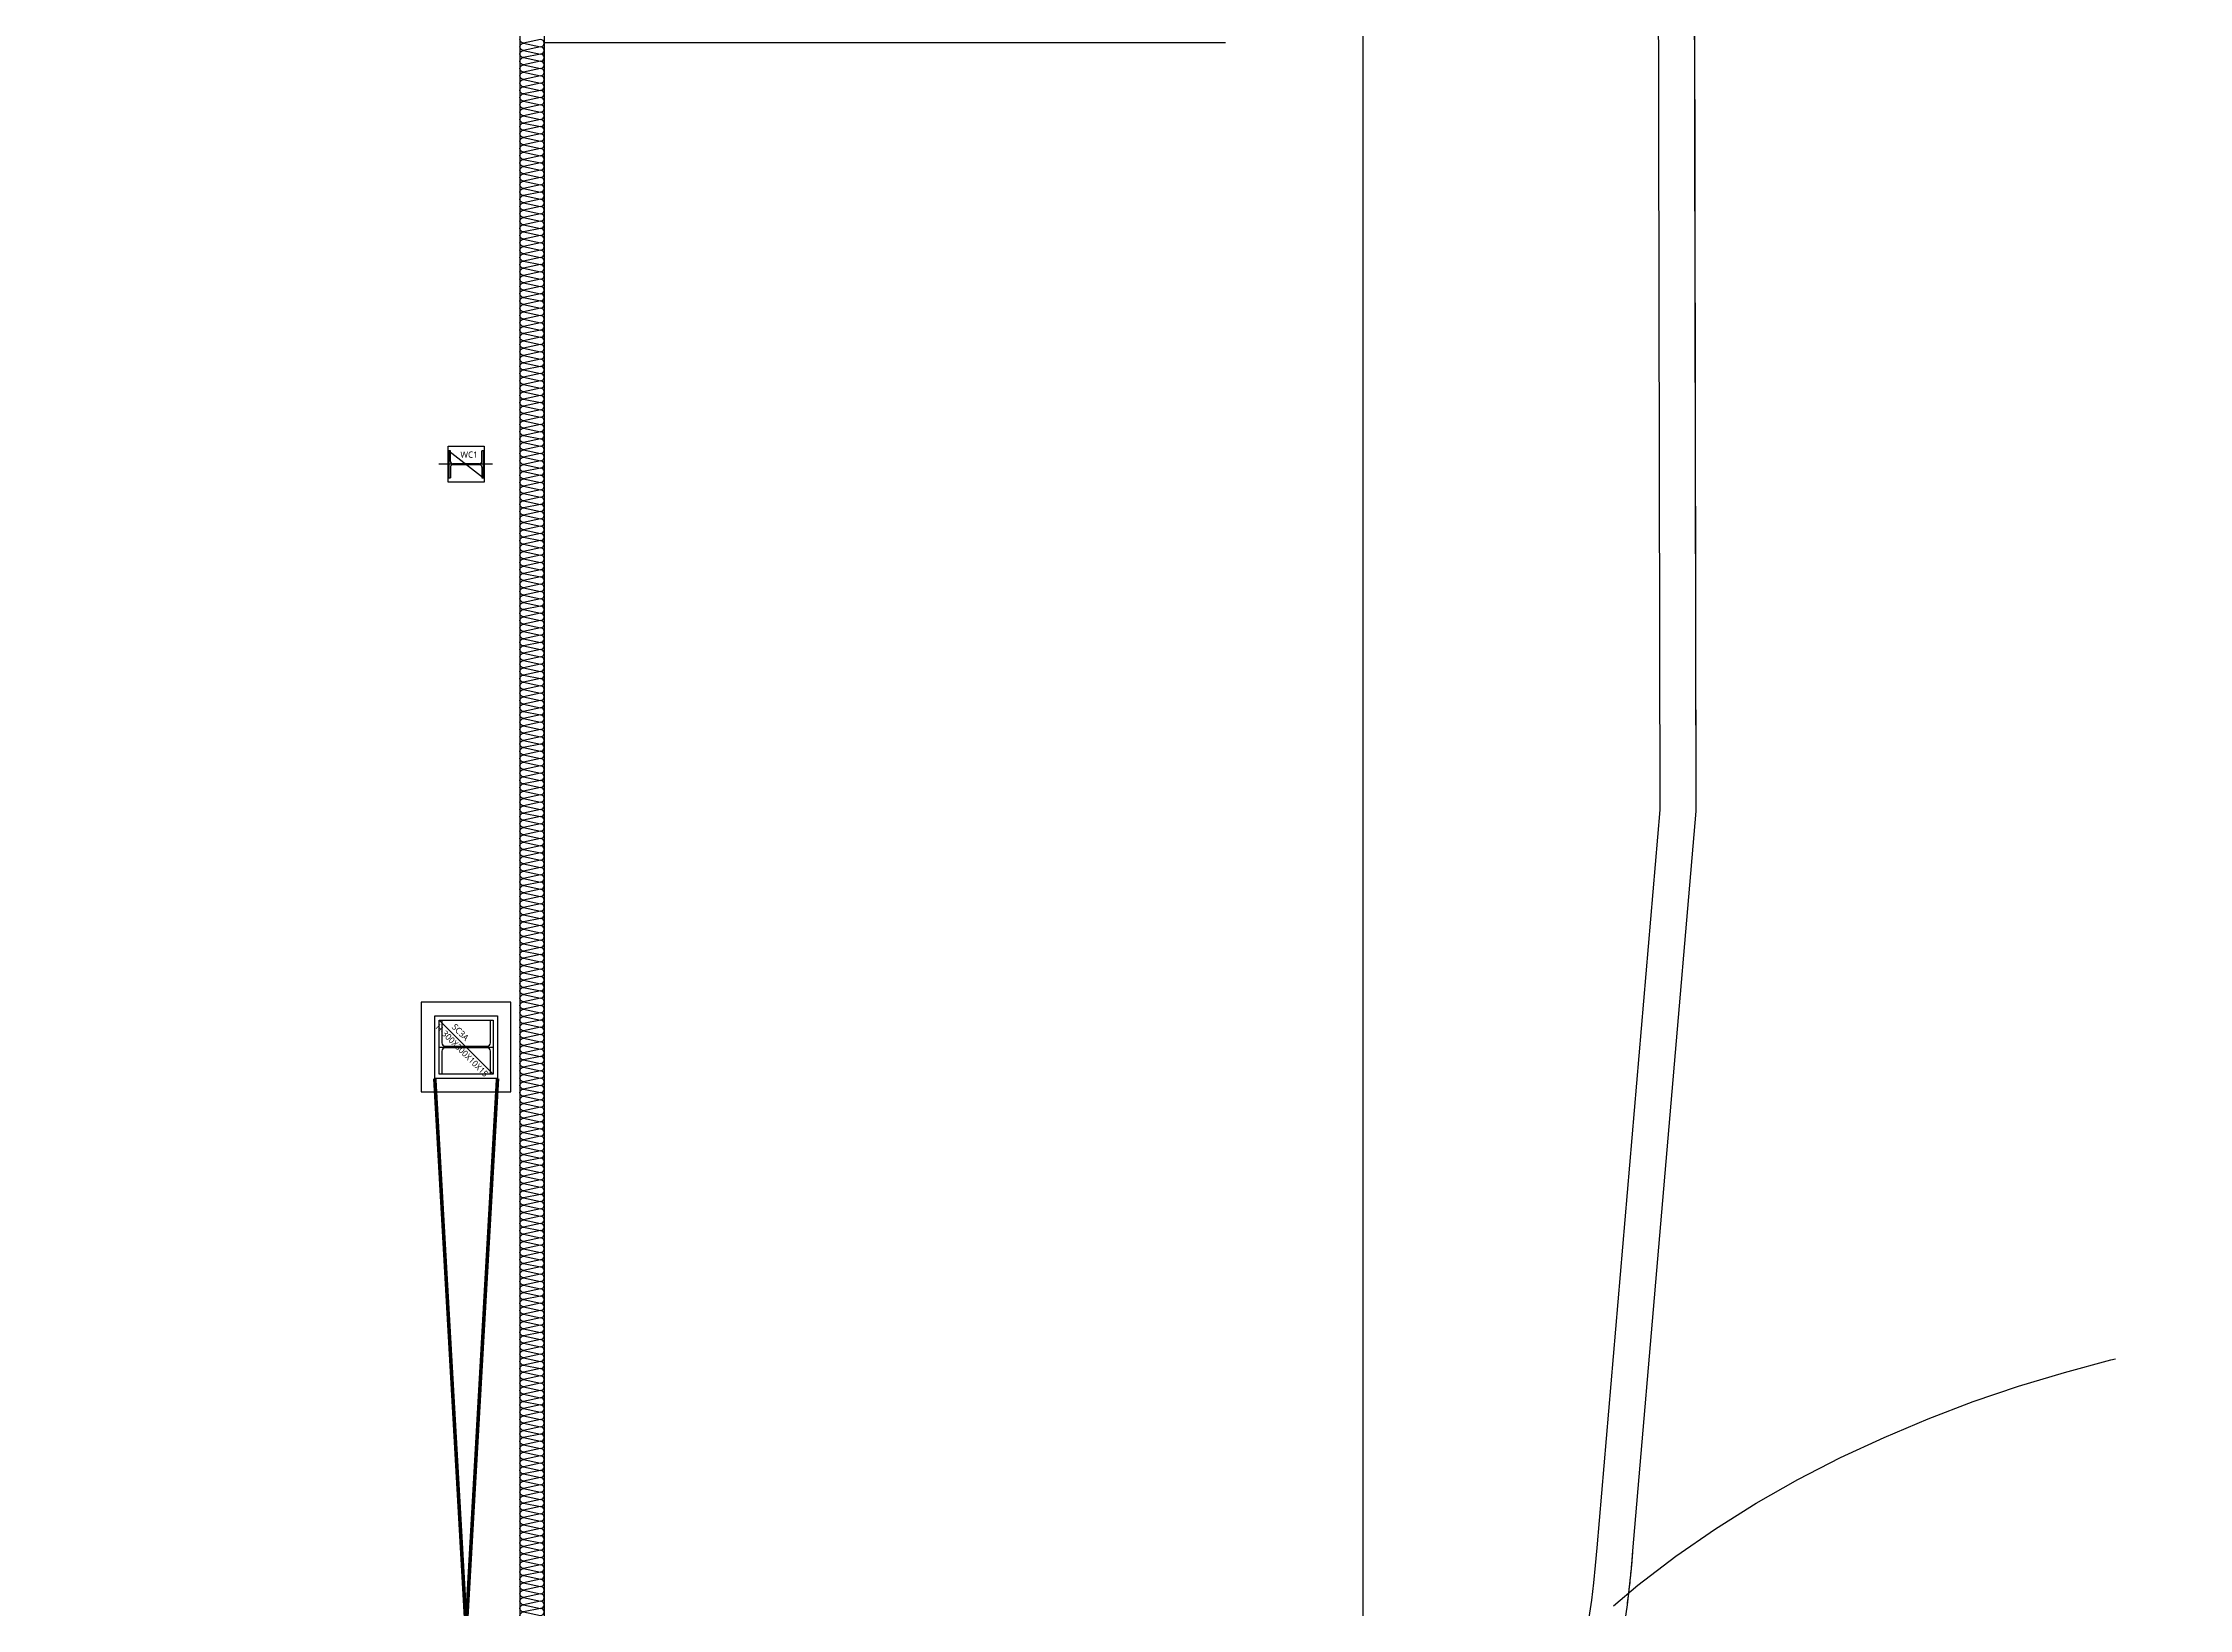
# Model space of a CAD drawing. Header units: millimetres. Extents: x 0 to 420500, y 0 to 297000.
# Drawn here: x 191409 to 203378, y 211120 to 219853 of the extents above; entities that cross this region are included whole.
import ezdxf
from ezdxf.enums import TextEntityAlignment as Align
from ezdxf.xclip import XClip

# ---------------------------------------------------------------- set-up
doc = ezdxf.new("R2010")
doc.units = ezdxf.units.MM
doc.header["$LTSCALE"] = 5000
doc.header["$XCLIPFRAME"] = 0
doc.linetypes.add('CONTINOUS', pattern=[0])
doc.linetypes.add('PHANTOM2', pattern=[1.25, 0.625, -0.125, 0.125, -0.125, 0.125, -0.125])
doc.layers.get('Defpoints').update_dxf_attribs({"color": 167})
doc.layers.add('arch', color=8, linetype='Continuous')
doc.layers.add('TRAY', color=3, linetype='Continuous')
doc.styles.add('스타일1', font='malgun.ttf')

# ---------------------------------------------------------------- blocks, each defined once
blk = doc.blocks.new('XR-현황측량도')
at = {"color": 0}
blk.add_lwpolyline([(151690, 74037), (154883, 74051), (162789, 74142), (171655, 74152), (178948, 74224), (185441, 74258), (186412, 74405), (193068, 76972, 0.271364), (196517, 81929), (196870, 86053), (196859, 91789), (196871, 109951), (196867, 116558), (196605, 121601), (196793, 126063), (196775, 130633), (196750, 139290), (196674, 147914), (196020, 149938)], format="xyb", dxfattribs=at)
at = {"color": 0, "elevation": 92000}
blk.add_lwpolyline([(196408, 81622), (196545, 81737), (196545, 81737), (196757, 81899), (196757, 81899), (196978, 82052), (196978, 82052), (197204, 82194), (197204, 82194), (197437, 82326), (197437, 82326), (197675, 82449), (197675, 82449), (197918, 82562), (197918, 82562), (198164, 82666), (198164, 82666), (198415, 82761), (198415, 82761), (198668, 82847), (198668, 82847), (198924, 82924), (198924, 82924), (199183, 82994), (199183, 82994), (199443, 83057), (199443, 83057), (199705, 83112)], dxfattribs=at)
blk = doc.blocks.new('*U56')
at = {"color": 0}
for points in [[(-7902.2, 0, -0.414214), (-7917.2, 15), (-7902.2, 85, 1), (-7932.2, 85), (-7917.2, 15, -0.414214), (-7932.2, 0, 0.414214)], [(-7872.2, 0, -0.414214), (-7887.2, 15), (-7872.2, 85, 1), (-7902.2, 85), (-7887.2, 15, -0.414214), (-7902.2, 0, 0.414214)], [(-7842.2, 0, -0.414214), (-7857.2, 15), (-7842.2, 85, 1), (-7872.2, 85), (-7857.2, 15, -0.414214), (-7872.2, 0, 0.414214)], [(-7812.2, 0, -0.414214), (-7827.2, 15), (-7812.2, 85, 1), (-7842.2, 85), (-7827.2, 15, -0.414214), (-7842.2, 0, 0.414214)], [(-7782.2, 0, -0.414214), (-7797.2, 15), (-7782.2, 85, 1), (-7812.2, 85), (-7797.2, 15, -0.414214), (-7812.2, 0, 0.414214)], [(-7752.2, 0, -0.414214), (-7767.2, 15), (-7752.2, 85, 1), (-7782.2, 85), (-7767.2, 15, -0.414214), (-7782.2, 0, 0.414214)], [(-7722.2, 0, -0.414214), (-7737.2, 15), (-7722.2, 85, 1), (-7752.2, 85), (-7737.2, 15, -0.414214), (-7752.2, 0, 0.414214)], [(-7692.2, 0, -0.414214), (-7707.2, 15), (-7692.2, 85, 1), (-7722.2, 85), (-7707.2, 15, -0.414214), (-7722.2, 0, 0.414214)], [(-7662.2, 0, -0.414214), (-7677.2, 15), (-7662.2, 85, 1), (-7692.2, 85), (-7677.2, 15, -0.414214), (-7692.2, 0, 0.414214)], [(-7632.2, 0, -0.414214), (-7647.2, 15), (-7632.2, 85, 1), (-7662.2, 85), (-7647.2, 15, -0.414214), (-7662.2, 0, 0.414214)], [(-7602.2, 0, -0.414214), (-7617.2, 15), (-7602.2, 85, 1), (-7632.2, 85), (-7617.2, 15, -0.414214), (-7632.2, 0, 0.414214)], [(-7572.2, 0, -0.414214), (-7587.2, 15), (-7572.2, 85, 1), (-7602.2, 85), (-7587.2, 15, -0.414214), (-7602.2, 0, 0.414214)], [(-7542.2, 0, -0.414214), (-7557.2, 15), (-7542.2, 85, 1), (-7572.2, 85), (-7557.2, 15, -0.414214), (-7572.2, 0, 0.414214)], [(-7512.2, 0, -0.414214), (-7527.2, 15), (-7512.2, 85, 1), (-7542.2, 85), (-7527.2, 15, -0.414214), (-7542.2, 0, 0.414214)], [(-7482.2, 0, -0.414214), (-7497.2, 15), (-7482.2, 85, 1), (-7512.2, 85), (-7497.2, 15, -0.414214), (-7512.2, 0, 0.414214)], [(-7452.2, 0, -0.414214), (-7467.2, 15), (-7452.2, 85, 1), (-7482.2, 85), (-7467.2, 15, -0.414214), (-7482.2, 0, 0.414214)], [(-7422.2, 0, -0.414214), (-7437.2, 15), (-7422.2, 85, 1), (-7452.2, 85), (-7437.2, 15, -0.414214), (-7452.2, 0, 0.414214)], [(-7392.2, 0, -0.414214), (-7407.2, 15), (-7392.2, 85, 1), (-7422.2, 85), (-7407.2, 15, -0.414214), (-7422.2, 0, 0.414214)], [(-7362.2, 0, -0.414214), (-7377.2, 15), (-7362.2, 85, 1), (-7392.2, 85), (-7377.2, 15, -0.414214), (-7392.2, 0, 0.414214)], [(-7332.2, 0, -0.414214), (-7347.2, 15), (-7332.2, 85, 1), (-7362.2, 85), (-7347.2, 15, -0.414214), (-7362.2, 0, 0.414214)], [(-7302.2, 0, -0.414214), (-7317.2, 15), (-7302.2, 85, 1), (-7332.2, 85), (-7317.2, 15, -0.414214), (-7332.2, 0, 0.414214)], [(-7272.2, 0, -0.414214), (-7287.2, 15), (-7272.2, 85, 1), (-7302.2, 85), (-7287.2, 15, -0.414214), (-7302.2, 0, 0.414214)], [(-7242.2, 0, -0.414214), (-7257.2, 15), (-7242.2, 85, 1), (-7272.2, 85), (-7257.2, 15, -0.414214), (-7272.2, 0, 0.414214)], [(-7212.2, 0, -0.414214), (-7227.2, 15), (-7212.2, 85, 1), (-7242.2, 85), (-7227.2, 15, -0.414214), (-7242.2, 0, 0.414214)], [(-7182.2, 0, -0.414214), (-7197.2, 15), (-7182.2, 85, 1), (-7212.2, 85), (-7197.2, 15, -0.414214), (-7212.2, 0, 0.414214)], [(-7152.2, 0, -0.414214), (-7167.2, 15), (-7152.2, 85, 1), (-7182.2, 85), (-7167.2, 15, -0.414214), (-7182.2, 0, 0.414214)], [(-7122.2, 0, -0.414214), (-7137.2, 15), (-7122.2, 85, 1), (-7152.2, 85), (-7137.2, 15, -0.414214), (-7152.2, 0, 0.414214)], [(-7092.2, 0, -0.414214), (-7107.2, 15), (-7092.2, 85, 1), (-7122.2, 85), (-7107.2, 15, -0.414214), (-7122.2, 0, 0.414214)], [(-7062.2, 0, -0.414214), (-7077.2, 15), (-7062.2, 85, 1), (-7092.2, 85), (-7077.2, 15, -0.414214), (-7092.2, 0, 0.414214)], [(-7032.2, 0, -0.414214), (-7047.2, 15), (-7032.2, 85, 1), (-7062.2, 85), (-7047.2, 15, -0.414214), (-7062.2, 0, 0.414214)], [(-7002.2, 0, -0.414214), (-7017.2, 15), (-7002.2, 85, 1), (-7032.2, 85), (-7017.2, 15, -0.414214), (-7032.2, 0, 0.414214)], [(-6972.2, 0, -0.414214), (-6987.2, 15), (-6972.2, 85, 1), (-7002.2, 85), (-6987.2, 15, -0.414214), (-7002.2, 0, 0.414214)], [(-6942.2, 0, -0.414214), (-6957.2, 15), (-6942.2, 85, 1), (-6972.2, 85), (-6957.2, 15, -0.414214), (-6972.2, 0, 0.414214)], [(-6912.2, 0, -0.414214), (-6927.2, 15), (-6912.2, 85, 1), (-6942.2, 85), (-6927.2, 15, -0.414214), (-6942.2, 0, 0.414214)], [(-6882.2, 0, -0.414214), (-6897.2, 15), (-6882.2, 85, 1), (-6912.2, 85), (-6897.2, 15, -0.414214), (-6912.2, 0, 0.414214)], [(-6852.2, 0, -0.414214), (-6867.2, 15), (-6852.2, 85, 1), (-6882.2, 85), (-6867.2, 15, -0.414214), (-6882.2, 0, 0.414214)], [(-6822.2, 0, -0.414214), (-6837.2, 15), (-6822.2, 85, 1), (-6852.2, 85), (-6837.2, 15, -0.414214), (-6852.2, 0, 0.414214)], [(-6792.2, 0, -0.414214), (-6807.2, 15), (-6792.2, 85, 1), (-6822.2, 85), (-6807.2, 15, -0.414214), (-6822.2, 0, 0.414214)], [(-6762.2, 0, -0.414214), (-6777.2, 15), (-6762.2, 85, 1), (-6792.2, 85), (-6777.2, 15, -0.414214), (-6792.2, 0, 0.414214)], [(-6732.2, 0, -0.414214), (-6747.2, 15), (-6732.2, 85, 1), (-6762.2, 85), (-6747.2, 15, -0.414214), (-6762.2, 0, 0.414214)], [(-6702.2, 0, -0.414214), (-6717.2, 15), (-6702.2, 85, 1), (-6732.2, 85), (-6717.2, 15, -0.414214), (-6732.2, 0, 0.414214)], [(-6672.2, 0, -0.414214), (-6687.2, 15), (-6672.2, 85, 1), (-6702.2, 85), (-6687.2, 15, -0.414214), (-6702.2, 0, 0.414214)], [(-6642.2, 0, -0.414214), (-6657.2, 15), (-6642.2, 85, 1), (-6672.2, 85), (-6657.2, 15, -0.414214), (-6672.2, 0, 0.414214)], [(-6612.2, 0, -0.414214), (-6627.2, 15), (-6612.2, 85, 1), (-6642.2, 85), (-6627.2, 15, -0.414214), (-6642.2, 0, 0.414214)], [(-6582.2, 0, -0.414214), (-6597.2, 15), (-6582.2, 85, 1), (-6612.2, 85), (-6597.2, 15, -0.414214), (-6612.2, 0, 0.414214)], [(-6552.2, 0, -0.414214), (-6567.2, 15), (-6552.2, 85, 1), (-6582.2, 85), (-6567.2, 15, -0.414214), (-6582.2, 0, 0.414214)], [(-6522.2, 0, -0.414214), (-6537.2, 15), (-6522.2, 85, 1), (-6552.2, 85), (-6537.2, 15, -0.414214), (-6552.2, 0, 0.414214)], [(-6492.2, 0, -0.414214), (-6507.2, 15), (-6492.2, 85, 1), (-6522.2, 85), (-6507.2, 15, -0.414214), (-6522.2, 0, 0.414214)], [(-6462.2, 0, -0.414214), (-6477.2, 15), (-6462.2, 85, 1), (-6492.2, 85), (-6477.2, 15, -0.414214), (-6492.2, 0, 0.414214)], [(-6432.2, 0, -0.414214), (-6447.2, 15), (-6432.2, 85, 1), (-6462.2, 85), (-6447.2, 15, -0.414214), (-6462.2, 0, 0.414214)], [(-6402.2, 0, -0.414214), (-6417.2, 15), (-6402.2, 85, 1), (-6432.2, 85), (-6417.2, 15, -0.414214), (-6432.2, 0, 0.414214)], [(-6372.2, 0, -0.414214), (-6387.2, 15), (-6372.2, 85, 1), (-6402.2, 85), (-6387.2, 15, -0.414214), (-6402.2, 0, 0.414214)], [(-6342.2, 0, -0.414214), (-6357.2, 15), (-6342.2, 85, 1), (-6372.2, 85), (-6357.2, 15, -0.414214), (-6372.2, 0, 0.414214)], [(-6312.2, 0, -0.414214), (-6327.2, 15), (-6312.2, 85, 1), (-6342.2, 85), (-6327.2, 15, -0.414214), (-6342.2, 0, 0.414214)], [(-6282.2, 0, -0.414214), (-6297.2, 15), (-6282.2, 85, 1), (-6312.2, 85), (-6297.2, 15, -0.414214), (-6312.2, 0, 0.414214)], [(-6252.2, 0, -0.414214), (-6267.2, 15), (-6252.2, 85, 1), (-6282.2, 85), (-6267.2, 15, -0.414214), (-6282.2, 0, 0.414214)], [(-6222.2, 0, -0.414214), (-6237.2, 15), (-6222.2, 85, 1), (-6252.2, 85), (-6237.2, 15, -0.414214), (-6252.2, 0, 0.414214)], [(-6192.2, 0, -0.414214), (-6207.2, 15), (-6192.2, 85, 1), (-6222.2, 85), (-6207.2, 15, -0.414214), (-6222.2, 0, 0.414214)], [(-6162.2, 0, -0.414214), (-6177.2, 15), (-6162.2, 85, 1), (-6192.2, 85), (-6177.2, 15, -0.414214), (-6192.2, 0, 0.414214)], [(-6132.2, 0, -0.414214), (-6147.2, 15), (-6132.2, 85, 1), (-6162.2, 85), (-6147.2, 15, -0.414214), (-6162.2, 0, 0.414214)], [(-6102.2, 0, -0.414214), (-6117.2, 15), (-6102.2, 85, 1), (-6132.2, 85), (-6117.2, 15, -0.414214), (-6132.2, 0, 0.414214)], [(-6072.2, 0, -0.414214), (-6087.2, 15), (-6072.2, 85, 1), (-6102.2, 85), (-6087.2, 15, -0.414214), (-6102.2, 0, 0.414214)], [(-6042.2, 0, -0.414214), (-6057.2, 15), (-6042.2, 85, 1), (-6072.2, 85), (-6057.2, 15, -0.414214), (-6072.2, 0, 0.414214)], [(-6012.2, 0, -0.414214), (-6027.2, 15), (-6012.2, 85, 1), (-6042.2, 85), (-6027.2, 15, -0.414214), (-6042.2, 0, 0.414214)], [(-5982.2, 0, -0.414214), (-5997.2, 15), (-5982.2, 85, 1), (-6012.2, 85), (-5997.2, 15, -0.414214), (-6012.2, 0, 0.414214)], [(-5952.2, 0, -0.414214), (-5967.2, 15), (-5952.2, 85, 1), (-5982.2, 85), (-5967.2, 15, -0.414214), (-5982.2, 0, 0.414214)], [(-5922.2, 0, -0.414214), (-5937.2, 15), (-5922.2, 85, 1), (-5952.2, 85), (-5937.2, 15, -0.414214), (-5952.2, 0, 0.414214)], [(-5892.2, 0, -0.414214), (-5907.2, 15), (-5892.2, 85, 1), (-5922.2, 85), (-5907.2, 15, -0.414214), (-5922.2, 0, 0.414214)], [(-5862.2, 0, -0.414214), (-5877.2, 15), (-5862.2, 85, 1), (-5892.2, 85), (-5877.2, 15, -0.414214), (-5892.2, 0, 0.414214)], [(-5832.2, 0, -0.414214), (-5847.2, 15), (-5832.2, 85, 1), (-5862.2, 85), (-5847.2, 15, -0.414214), (-5862.2, 0, 0.414214)], [(-5802.2, 0, -0.414214), (-5817.2, 15), (-5802.2, 85, 1), (-5832.2, 85), (-5817.2, 15, -0.414214), (-5832.2, 0, 0.414214)], [(-5772.2, 0, -0.414214), (-5787.2, 15), (-5772.2, 85, 1), (-5802.2, 85), (-5787.2, 15, -0.414214), (-5802.2, 0, 0.414214)], [(-5742.2, 0, -0.414214), (-5757.2, 15), (-5742.2, 85, 1), (-5772.2, 85), (-5757.2, 15, -0.414214), (-5772.2, 0, 0.414214)], [(-5712.2, 0, -0.414214), (-5727.2, 15), (-5712.2, 85, 1), (-5742.2, 85), (-5727.2, 15, -0.414214), (-5742.2, 0, 0.414214)], [(-5682.2, 0, -0.414214), (-5697.2, 15), (-5682.2, 85, 1), (-5712.2, 85), (-5697.2, 15, -0.414214), (-5712.2, 0, 0.414214)], [(-5652.2, 0, -0.414214), (-5667.2, 15), (-5652.2, 85, 1), (-5682.2, 85), (-5667.2, 15, -0.414214), (-5682.2, 0, 0.414214)], [(-5622.2, 0, -0.414214), (-5637.2, 15), (-5622.2, 85, 1), (-5652.2, 85), (-5637.2, 15, -0.414214), (-5652.2, 0, 0.414214)], [(-5592.2, 0, -0.414214), (-5607.2, 15), (-5592.2, 85, 1), (-5622.2, 85), (-5607.2, 15, -0.414214), (-5622.2, 0, 0.414214)], [(-5562.2, 0, -0.414214), (-5577.2, 15), (-5562.2, 85, 1), (-5592.2, 85), (-5577.2, 15, -0.414214), (-5592.2, 0, 0.414214)], [(-5532.2, 0, -0.414214), (-5547.2, 15), (-5532.2, 85, 1), (-5562.2, 85), (-5547.2, 15, -0.414214), (-5562.2, 0, 0.414214)], [(-5502.2, 0, -0.414214), (-5517.2, 15), (-5502.2, 85, 1), (-5532.2, 85), (-5517.2, 15, -0.414214), (-5532.2, 0, 0.414214)], [(-5472.2, 0, -0.414214), (-5487.2, 15), (-5472.2, 85, 1), (-5502.2, 85), (-5487.2, 15, -0.414214), (-5502.2, 0, 0.414214)], [(-5442.2, 0, -0.414214), (-5457.2, 15), (-5442.2, 85, 1), (-5472.2, 85), (-5457.2, 15, -0.414214), (-5472.2, 0, 0.414214)], [(-5412.2, 0, -0.414214), (-5427.2, 15), (-5412.2, 85, 1), (-5442.2, 85), (-5427.2, 15, -0.414214), (-5442.2, 0, 0.414214)], [(-5382.2, 0, -0.414214), (-5397.2, 15), (-5382.2, 85, 1), (-5412.2, 85), (-5397.2, 15, -0.414214), (-5412.2, 0, 0.414214)], [(-5352.2, 0, -0.414214), (-5367.2, 15), (-5352.2, 85, 1), (-5382.2, 85), (-5367.2, 15, -0.414214), (-5382.2, 0, 0.414214)], [(-5322.2, 0, -0.414214), (-5337.2, 15), (-5322.2, 85, 1), (-5352.2, 85), (-5337.2, 15, -0.414214), (-5352.2, 0, 0.414214)], [(-5292.2, 0, -0.414214), (-5307.2, 15), (-5292.2, 85, 1), (-5322.2, 85), (-5307.2, 15, -0.414214), (-5322.2, 0, 0.414214)], [(-5262.2, 0, -0.414214), (-5277.2, 15), (-5262.2, 85, 1), (-5292.2, 85), (-5277.2, 15, -0.414214), (-5292.2, 0, 0.414214)], [(-5232.2, 0, -0.414214), (-5247.2, 15), (-5232.2, 85, 1), (-5262.2, 85), (-5247.2, 15, -0.414214), (-5262.2, 0, 0.414214)], [(-5202.2, 0, -0.414214), (-5217.2, 15), (-5202.2, 85, 1), (-5232.2, 85), (-5217.2, 15, -0.414214), (-5232.2, 0, 0.414214)], [(-5172.2, 0, -0.414214), (-5187.2, 15), (-5172.2, 85, 1), (-5202.2, 85), (-5187.2, 15, -0.414214), (-5202.2, 0, 0.414214)], [(-5142.2, 0, -0.414214), (-5157.2, 15), (-5142.2, 85, 1), (-5172.2, 85), (-5157.2, 15, -0.414214), (-5172.2, 0, 0.414214)], [(-5112.2, 0, -0.414214), (-5127.2, 15), (-5112.2, 85, 1), (-5142.2, 85), (-5127.2, 15, -0.414214), (-5142.2, 0, 0.414214)], [(-5082.2, 0, -0.414214), (-5097.2, 15), (-5082.2, 85, 1), (-5112.2, 85), (-5097.2, 15, -0.414214), (-5112.2, 0, 0.414214)], [(-5052.2, 0, -0.414214), (-5067.2, 15), (-5052.2, 85, 1), (-5082.2, 85), (-5067.2, 15, -0.414214), (-5082.2, 0, 0.414214)], [(-5022.2, 0, -0.414214), (-5037.2, 15), (-5022.2, 85, 1), (-5052.2, 85), (-5037.2, 15, -0.414214), (-5052.2, 0, 0.414214)], [(-4992.2, 0, -0.414214), (-5007.2, 15), (-4992.2, 85, 1), (-5022.2, 85), (-5007.2, 15, -0.414214), (-5022.2, 0, 0.414214)], [(-4962.2, 0, -0.414214), (-4977.2, 15), (-4962.2, 85, 1), (-4992.2, 85), (-4977.2, 15, -0.414214), (-4992.2, 0, 0.414214)], [(-4932.2, 0, -0.414214), (-4947.2, 15), (-4932.2, 85, 1), (-4962.2, 85), (-4947.2, 15, -0.414214), (-4962.2, 0, 0.414214)], [(-4902.2, 0, -0.414214), (-4917.2, 15), (-4902.2, 85, 1), (-4932.2, 85), (-4917.2, 15, -0.414214), (-4932.2, 0, 0.414214)], [(-4872.2, 0, -0.414214), (-4887.2, 15), (-4872.2, 85, 1), (-4902.2, 85), (-4887.2, 15, -0.414214), (-4902.2, 0, 0.414214)], [(-4842.2, 0, -0.414214), (-4857.2, 15), (-4842.2, 85, 1), (-4872.2, 85), (-4857.2, 15, -0.414214), (-4872.2, 0, 0.414214)], [(-4812.2, 0, -0.414214), (-4827.2, 15), (-4812.2, 85, 1), (-4842.2, 85), (-4827.2, 15, -0.414214), (-4842.2, 0, 0.414214)], [(-4782.2, 0, -0.414214), (-4797.2, 15), (-4782.2, 85, 1), (-4812.2, 85), (-4797.2, 15, -0.414214), (-4812.2, 0, 0.414214)], [(-4752.2, 0, -0.414214), (-4767.2, 15), (-4752.2, 85, 1), (-4782.2, 85), (-4767.2, 15, -0.414214), (-4782.2, 0, 0.414214)], [(-4722.2, 0, -0.414214), (-4737.2, 15), (-4722.2, 85, 1), (-4752.2, 85), (-4737.2, 15, -0.414214), (-4752.2, 0, 0.414214)], [(-4692.2, 0, -0.414214), (-4707.2, 15), (-4692.2, 85, 1), (-4722.2, 85), (-4707.2, 15, -0.414214), (-4722.2, 0, 0.414214)], [(-4662.2, 0, -0.414214), (-4677.2, 15), (-4662.2, 85, 1), (-4692.2, 85), (-4677.2, 15, -0.414214), (-4692.2, 0, 0.414214)], [(-4632.2, 0, -0.414214), (-4647.2, 15), (-4632.2, 85, 1), (-4662.2, 85), (-4647.2, 15, -0.414214), (-4662.2, 0, 0.414214)], [(-4602.2, 0, -0.414214), (-4617.2, 15), (-4602.2, 85, 1), (-4632.2, 85), (-4617.2, 15, -0.414214), (-4632.2, 0, 0.414214)], [(-4572.2, 0, -0.414214), (-4587.2, 15), (-4572.2, 85, 1), (-4602.2, 85), (-4587.2, 15, -0.414214), (-4602.2, 0, 0.414214)], [(-4542.2, 0, -0.414214), (-4557.2, 15), (-4542.2, 85, 1), (-4572.2, 85), (-4557.2, 15, -0.414214), (-4572.2, 0, 0.414214)], [(-4512.2, 0, -0.414214), (-4527.2, 15), (-4512.2, 85, 1), (-4542.2, 85), (-4527.2, 15, -0.414214), (-4542.2, 0, 0.414214)], [(-4482.2, 0, -0.414214), (-4497.2, 15), (-4482.2, 85, 1), (-4512.2, 85), (-4497.2, 15, -0.414214), (-4512.2, 0, 0.414214)], [(-4452.2, 0, -0.414214), (-4467.2, 15), (-4452.2, 85, 1), (-4482.2, 85), (-4467.2, 15, -0.414214), (-4482.2, 0, 0.414214)], [(-4422.2, 0, -0.414214), (-4437.2, 15), (-4422.2, 85, 1), (-4452.2, 85), (-4437.2, 15, -0.414214), (-4452.2, 0, 0.414214)], [(-4392.2, 0, -0.414214), (-4407.2, 15), (-4392.2, 85, 1), (-4422.2, 85), (-4407.2, 15, -0.414214), (-4422.2, 0, 0.414214)], [(-4362.2, 0, -0.414214), (-4377.2, 15), (-4362.2, 85, 1), (-4392.2, 85), (-4377.2, 15, -0.414214), (-4392.2, 0, 0.414214)], [(-4332.2, 0, -0.414214), (-4347.2, 15), (-4332.2, 85, 1), (-4362.2, 85), (-4347.2, 15, -0.414214), (-4362.2, 0, 0.414214)], [(-4302.2, 0, -0.414214), (-4317.2, 15), (-4302.2, 85, 1), (-4332.2, 85), (-4317.2, 15, -0.414214), (-4332.2, 0, 0.414214)], [(-4272.2, 0, -0.414214), (-4287.2, 15), (-4272.2, 85, 1), (-4302.2, 85), (-4287.2, 15, -0.414214), (-4302.2, 0, 0.414214)], [(-4242.2, 0, -0.414214), (-4257.2, 15), (-4242.2, 85, 1), (-4272.2, 85), (-4257.2, 15, -0.414214), (-4272.2, 0, 0.414214)], [(-4212.2, 0, -0.414214), (-4227.2, 15), (-4212.2, 85, 1), (-4242.2, 85), (-4227.2, 15, -0.414214), (-4242.2, 0, 0.414214)], [(-4182.2, 0, -0.414214), (-4197.2, 15), (-4182.2, 85, 1), (-4212.2, 85), (-4197.2, 15, -0.414214), (-4212.2, 0, 0.414214)], [(-4152.2, 0, -0.414214), (-4167.2, 15), (-4152.2, 85, 1), (-4182.2, 85), (-4167.2, 15, -0.414214), (-4182.2, 0, 0.414214)], [(-4122.2, 0, -0.414214), (-4137.2, 15), (-4122.2, 85, 1), (-4152.2, 85), (-4137.2, 15, -0.414214), (-4152.2, 0, 0.414214)], [(-4092.2, 0, -0.414214), (-4107.2, 15), (-4092.2, 85, 1), (-4122.2, 85), (-4107.2, 15, -0.414214), (-4122.2, 0, 0.414214)], [(-4062.2, 0, -0.414214), (-4077.2, 15), (-4062.2, 85, 1), (-4092.2, 85), (-4077.2, 15, -0.414214), (-4092.2, 0, 0.414214)], [(-4032.2, 0, -0.414214), (-4047.2, 15), (-4032.2, 85, 1), (-4062.2, 85), (-4047.2, 15, -0.414214), (-4062.2, 0, 0.414214)], [(-4002.2, 0, -0.414214), (-4017.2, 15), (-4002.2, 85, 1), (-4032.2, 85), (-4017.2, 15, -0.414214), (-4032.2, 0, 0.414214)], [(-3972.2, 0, -0.414214), (-3987.2, 15), (-3972.2, 85, 1), (-4002.2, 85), (-3987.2, 15, -0.414214), (-4002.2, 0, 0.414214)], [(-3942.2, 0, -0.414214), (-3957.2, 15), (-3942.2, 85, 1), (-3972.2, 85), (-3957.2, 15, -0.414214), (-3972.2, 0, 0.414214)], [(-3912.2, 0, -0.414214), (-3927.2, 15), (-3912.2, 85, 1), (-3942.2, 85), (-3927.2, 15, -0.414214), (-3942.2, 0, 0.414214)], [(-3882.2, 0, -0.414214), (-3897.2, 15), (-3882.2, 85, 1), (-3912.2, 85), (-3897.2, 15, -0.414214), (-3912.2, 0, 0.414214)], [(-3852.2, 0, -0.414214), (-3867.2, 15), (-3852.2, 85, 1), (-3882.2, 85), (-3867.2, 15, -0.414214), (-3882.2, 0, 0.414214)], [(-3822.2, 0, -0.414214), (-3837.2, 15), (-3822.2, 85, 1), (-3852.2, 85), (-3837.2, 15, -0.414214), (-3852.2, 0, 0.414214)], [(-3792.2, 0, -0.414214), (-3807.2, 15), (-3792.2, 85, 1), (-3822.2, 85), (-3807.2, 15, -0.414214), (-3822.2, 0, 0.414214)], [(-3762.2, 0, -0.414214), (-3777.2, 15), (-3762.2, 85, 1), (-3792.2, 85), (-3777.2, 15, -0.414214), (-3792.2, 0, 0.414214)], [(-3732.2, 0, -0.414214), (-3747.2, 15), (-3732.2, 85, 1), (-3762.2, 85), (-3747.2, 15, -0.414214), (-3762.2, 0, 0.414214)], [(-3702.2, 0, -0.414214), (-3717.2, 15), (-3702.2, 85, 1), (-3732.2, 85), (-3717.2, 15, -0.414214), (-3732.2, 0, 0.414214)], [(-3672.2, 0, -0.414214), (-3687.2, 15), (-3672.2, 85, 1), (-3702.2, 85), (-3687.2, 15, -0.414214), (-3702.2, 0, 0.414214)], [(-3642.2, 0, -0.414214), (-3657.2, 15), (-3642.2, 85, 1), (-3672.2, 85), (-3657.2, 15, -0.414214), (-3672.2, 0, 0.414214)], [(-3612.2, 0, -0.414214), (-3627.2, 15), (-3612.2, 85, 1), (-3642.2, 85), (-3627.2, 15, -0.414214), (-3642.2, 0, 0.414214)], [(-3582.2, 0, -0.414214), (-3597.2, 15), (-3582.2, 85, 1), (-3612.2, 85), (-3597.2, 15, -0.414214), (-3612.2, 0, 0.414214)], [(-3552.2, 0, -0.414214), (-3567.2, 15), (-3552.2, 85, 1), (-3582.2, 85), (-3567.2, 15, -0.414214), (-3582.2, 0, 0.414214)], [(-3522.2, 0, -0.414214), (-3537.2, 15), (-3522.2, 85, 1), (-3552.2, 85), (-3537.2, 15, -0.414214), (-3552.2, 0, 0.414214)], [(-3492.2, 0, -0.414214), (-3507.2, 15), (-3492.2, 85, 1), (-3522.2, 85), (-3507.2, 15, -0.414214), (-3522.2, 0, 0.414214)], [(-3462.2, 0, -0.414214), (-3477.2, 15), (-3462.2, 85, 1), (-3492.2, 85), (-3477.2, 15, -0.414214), (-3492.2, 0, 0.414214)], [(-3432.2, 0, -0.414214), (-3447.2, 15), (-3432.2, 85, 1), (-3462.2, 85), (-3447.2, 15, -0.414214), (-3462.2, 0, 0.414214)], [(-3402.2, 0, -0.414214), (-3417.2, 15), (-3402.2, 85, 1), (-3432.2, 85), (-3417.2, 15, -0.414214), (-3432.2, 0, 0.414214)], [(-3372.2, 0, -0.414214), (-3387.2, 15), (-3372.2, 85, 1), (-3402.2, 85), (-3387.2, 15, -0.414214), (-3402.2, 0, 0.414214)], [(-3342.2, 0, -0.414214), (-3357.2, 15), (-3342.2, 85, 1), (-3372.2, 85), (-3357.2, 15, -0.414214), (-3372.2, 0, 0.414214)], [(-3312.2, 0, -0.414214), (-3327.2, 15), (-3312.2, 85, 1), (-3342.2, 85), (-3327.2, 15, -0.414214), (-3342.2, 0, 0.414214)], [(-3282.2, 0, -0.414214), (-3297.2, 15), (-3282.2, 85, 1), (-3312.2, 85), (-3297.2, 15, -0.414214), (-3312.2, 0, 0.414214)], [(-3252.2, 0, -0.414214), (-3267.2, 15), (-3252.2, 85, 1), (-3282.2, 85), (-3267.2, 15, -0.414214), (-3282.2, 0, 0.414214)], [(-3222.2, 0, -0.414214), (-3237.2, 15), (-3222.2, 85, 1), (-3252.2, 85), (-3237.2, 15, -0.414214), (-3252.2, 0, 0.414214)], [(-3192.2, 0, -0.414214), (-3207.2, 15), (-3192.2, 85, 1), (-3222.2, 85), (-3207.2, 15, -0.414214), (-3222.2, 0, 0.414214)], [(-3162.2, 0, -0.414214), (-3177.2, 15), (-3162.2, 85, 1), (-3192.2, 85), (-3177.2, 15, -0.414214), (-3192.2, 0, 0.414214)], [(-3132.2, 0, -0.414214), (-3147.2, 15), (-3132.2, 85, 1), (-3162.2, 85), (-3147.2, 15, -0.414214), (-3162.2, 0, 0.414214)], [(-3102.2, 0, -0.414214), (-3117.2, 15), (-3102.2, 85, 1), (-3132.2, 85), (-3117.2, 15, -0.414214), (-3132.2, 0, 0.414214)], [(-3072.2, 0, -0.414214), (-3087.2, 15), (-3072.2, 85, 1), (-3102.2, 85), (-3087.2, 15, -0.414214), (-3102.2, 0, 0.414214)], [(-3042.2, 0, -0.414214), (-3057.2, 15), (-3042.2, 85, 1), (-3072.2, 85), (-3057.2, 15, -0.414214), (-3072.2, 0, 0.414214)], [(-3012.2, 0, -0.414214), (-3027.2, 15), (-3012.2, 85, 1), (-3042.2, 85), (-3027.2, 15, -0.414214), (-3042.2, 0, 0.414214)], [(-2982.2, 0, -0.414214), (-2997.2, 15), (-2982.2, 85, 1), (-3012.2, 85), (-2997.2, 15, -0.414214), (-3012.2, 0, 0.414214)], [(-2952.2, 0, -0.414214), (-2967.2, 15), (-2952.2, 85, 1), (-2982.2, 85), (-2967.2, 15, -0.414214), (-2982.2, 0, 0.414214)], [(-2922.2, 0, -0.414214), (-2937.2, 15), (-2922.2, 85, 1), (-2952.2, 85), (-2937.2, 15, -0.414214), (-2952.2, 0, 0.414214)], [(-2892.2, 0, -0.414214), (-2907.2, 15), (-2892.2, 85, 1), (-2922.2, 85), (-2907.2, 15, -0.414214), (-2922.2, 0, 0.414214)], [(-2862.2, 0, -0.414214), (-2877.2, 15), (-2862.2, 85, 1), (-2892.2, 85), (-2877.2, 15, -0.414214), (-2892.2, 0, 0.414214)], [(-2832.2, 0, -0.414214), (-2847.2, 15), (-2832.2, 85, 1), (-2862.2, 85), (-2847.2, 15, -0.414214), (-2862.2, 0, 0.414214)], [(-2802.2, 0, -0.414214), (-2817.2, 15), (-2802.2, 85, 1), (-2832.2, 85), (-2817.2, 15, -0.414214), (-2832.2, 0, 0.414214)], [(-2772.2, 0, -0.414214), (-2787.2, 15), (-2772.2, 85, 1), (-2802.2, 85), (-2787.2, 15, -0.414214), (-2802.2, 0, 0.414214)], [(-2742.2, 0, -0.414214), (-2757.2, 15), (-2742.2, 85, 1), (-2772.2, 85), (-2757.2, 15, -0.414214), (-2772.2, 0, 0.414214)], [(-2712.2, 0, -0.414214), (-2727.2, 15), (-2712.2, 85, 1), (-2742.2, 85), (-2727.2, 15, -0.414214), (-2742.2, 0, 0.414214)], [(-2682.2, 0, -0.414214), (-2697.2, 15), (-2682.2, 85, 1), (-2712.2, 85), (-2697.2, 15, -0.414214), (-2712.2, 0, 0.414214)], [(-2652.2, 0, -0.414214), (-2667.2, 15), (-2652.2, 85, 1), (-2682.2, 85), (-2667.2, 15, -0.414214), (-2682.2, 0, 0.414214)], [(-2622.2, 0, -0.414214), (-2637.2, 15), (-2622.2, 85, 1), (-2652.2, 85), (-2637.2, 15, -0.414214), (-2652.2, 0, 0.414214)], [(-2592.2, 0, -0.414214), (-2607.2, 15), (-2592.2, 85, 1), (-2622.2, 85), (-2607.2, 15, -0.414214), (-2622.2, 0, 0.414214)], [(-2562.2, 0, -0.414214), (-2577.2, 15), (-2562.2, 85, 1), (-2592.2, 85), (-2577.2, 15, -0.414214), (-2592.2, 0, 0.414214)], [(-2532.2, 0, -0.414214), (-2547.2, 15), (-2532.2, 85, 1), (-2562.2, 85), (-2547.2, 15, -0.414214), (-2562.2, 0, 0.414214)], [(-2502.2, 0, -0.414214), (-2517.2, 15), (-2502.2, 85, 1), (-2532.2, 85), (-2517.2, 15, -0.414214), (-2532.2, 0, 0.414214)], [(-2472.2, 0, -0.414214), (-2487.2, 15), (-2472.2, 85, 1), (-2502.2, 85), (-2487.2, 15, -0.414214), (-2502.2, 0, 0.414214)], [(-2442.2, 0, -0.414214), (-2457.2, 15), (-2442.2, 85, 1), (-2472.2, 85), (-2457.2, 15, -0.414214), (-2472.2, 0, 0.414214)], [(-2412.2, 0, -0.414214), (-2427.2, 15), (-2412.2, 85, 1), (-2442.2, 85), (-2427.2, 15, -0.414214), (-2442.2, 0, 0.414214)], [(-2382.2, 0, -0.414214), (-2397.2, 15), (-2382.2, 85, 1), (-2412.2, 85), (-2397.2, 15, -0.414214), (-2412.2, 0, 0.414214)], [(-2352.2, 0, -0.414214), (-2367.2, 15), (-2352.2, 85, 1), (-2382.2, 85), (-2367.2, 15, -0.414214), (-2382.2, 0, 0.414214)], [(-2322.2, 0, -0.414214), (-2337.2, 15), (-2322.2, 85, 1), (-2352.2, 85), (-2337.2, 15, -0.414214), (-2352.2, 0, 0.414214)], [(-2292.2, 0, -0.414214), (-2307.2, 15), (-2292.2, 85, 1), (-2322.2, 85), (-2307.2, 15, -0.414214), (-2322.2, 0, 0.414214)], [(-2262.2, 0, -0.414214), (-2277.2, 15), (-2262.2, 85, 1), (-2292.2, 85), (-2277.2, 15, -0.414214), (-2292.2, 0, 0.414214)], [(-2232.2, 0, -0.414214), (-2247.2, 15), (-2232.2, 85, 1), (-2262.2, 85), (-2247.2, 15, -0.414214), (-2262.2, 0, 0.414214)], [(-2202.2, 0, -0.414214), (-2217.2, 15), (-2202.2, 85, 1), (-2232.2, 85), (-2217.2, 15, -0.414214), (-2232.2, 0, 0.414214)], [(-2172.2, 0, -0.414214), (-2187.2, 15), (-2172.2, 85, 1), (-2202.2, 85), (-2187.2, 15, -0.414214), (-2202.2, 0, 0.414214)], [(-2142.2, 0, -0.414214), (-2157.2, 15), (-2142.2, 85, 1), (-2172.2, 85), (-2157.2, 15, -0.414214), (-2172.2, 0, 0.414214)], [(-2112.2, 0, -0.414214), (-2127.2, 15), (-2112.2, 85, 1), (-2142.2, 85), (-2127.2, 15, -0.414214), (-2142.2, 0, 0.414214)], [(-2082.2, 0, -0.414214), (-2097.2, 15), (-2082.2, 85, 1), (-2112.2, 85), (-2097.2, 15, -0.414214), (-2112.2, 0, 0.414214)], [(-2052.2, 0, -0.414214), (-2067.2, 15), (-2052.2, 85, 1), (-2082.2, 85), (-2067.2, 15, -0.414214), (-2082.2, 0, 0.414214)], [(-2022.2, 0, -0.414214), (-2037.2, 15), (-2022.2, 85, 1), (-2052.2, 85), (-2037.2, 15, -0.414214), (-2052.2, 0, 0.414214)], [(-1992.2, 0, -0.414214), (-2007.2, 15), (-1992.2, 85, 1), (-2022.2, 85), (-2007.2, 15, -0.414214), (-2022.2, 0, 0.414214)], [(-1962.2, 0, -0.414214), (-1977.2, 15), (-1962.2, 85, 1), (-1992.2, 85), (-1977.2, 15, -0.414214), (-1992.2, 0, 0.414214)], [(-1932.2, 0, -0.414214), (-1947.2, 15), (-1932.2, 85, 1), (-1962.2, 85), (-1947.2, 15, -0.414214), (-1962.2, 0, 0.414214)], [(-1902.2, 0, -0.414214), (-1917.2, 15), (-1902.2, 85, 1), (-1932.2, 85), (-1917.2, 15, -0.414214), (-1932.2, 0, 0.414214)], [(-1872.2, 0, -0.414214), (-1887.2, 15), (-1872.2, 85, 1), (-1902.2, 85), (-1887.2, 15, -0.414214), (-1902.2, 0, 0.414214)], [(-1842.2, 0, -0.414214), (-1857.2, 15), (-1842.2, 85, 1), (-1872.2, 85), (-1857.2, 15, -0.414214), (-1872.2, 0, 0.414214)], [(-1812.2, 0, -0.414214), (-1827.2, 15), (-1812.2, 85, 1), (-1842.2, 85), (-1827.2, 15, -0.414214), (-1842.2, 0, 0.414214)], [(-1782.2, 0, -0.414214), (-1797.2, 15), (-1782.2, 85, 1), (-1812.2, 85), (-1797.2, 15, -0.414214), (-1812.2, 0, 0.414214)], [(-1752.2, 0, -0.414214), (-1767.2, 15), (-1752.2, 85, 1), (-1782.2, 85), (-1767.2, 15, -0.414214), (-1782.2, 0, 0.414214)], [(-1722.2, 0, -0.414214), (-1737.2, 15), (-1722.2, 85, 1), (-1752.2, 85), (-1737.2, 15, -0.414214), (-1752.2, 0, 0.414214)], [(-1692.2, 0, -0.414214), (-1707.2, 15), (-1692.2, 85, 1), (-1722.2, 85), (-1707.2, 15, -0.414214), (-1722.2, 0, 0.414214)], [(-1662.2, 0, -0.414214), (-1677.2, 15), (-1662.2, 85, 1), (-1692.2, 85), (-1677.2, 15, -0.414214), (-1692.2, 0, 0.414214)], [(-1632.2, 0, -0.414214), (-1647.2, 15), (-1632.2, 85, 1), (-1662.2, 85), (-1647.2, 15, -0.414214), (-1662.2, 0, 0.414214)], [(-1602.2, 0, -0.414214), (-1617.2, 15), (-1602.2, 85, 1), (-1632.2, 85), (-1617.2, 15, -0.414214), (-1632.2, 0, 0.414214)], [(-1572.2, 0, -0.414214), (-1587.2, 15), (-1572.2, 85, 1), (-1602.2, 85), (-1587.2, 15, -0.414214), (-1602.2, 0, 0.414214)], [(-1542.2, 0, -0.414214), (-1557.2, 15), (-1542.2, 85, 1), (-1572.2, 85), (-1557.2, 15, -0.414214), (-1572.2, 0, 0.414214)], [(-1512.2, 0, -0.414214), (-1527.2, 15), (-1512.2, 85, 1), (-1542.2, 85), (-1527.2, 15, -0.414214), (-1542.2, 0, 0.414214)], [(-1482.2, 0, -0.414214), (-1497.2, 15), (-1482.2, 85, 1), (-1512.2, 85), (-1497.2, 15, -0.414214), (-1512.2, 0, 0.414214)], [(-1452.2, 0, -0.414214), (-1467.2, 15), (-1452.2, 85, 1), (-1482.2, 85), (-1467.2, 15, -0.414214), (-1482.2, 0, 0.414214)], [(-1422.2, 0, -0.414214), (-1437.2, 15), (-1422.2, 85, 1), (-1452.2, 85), (-1437.2, 15, -0.414214), (-1452.2, 0, 0.414214)]]:
    blk.add_lwpolyline(points, format="xyb", dxfattribs=at)
blk = doc.blocks.new('S-SC3A')
at = {"color": 0}
blk.add_line((-150, -150), (150, 150), dxfattribs=at)
for points in [[(-175, 175), (175, 175), (175, -175), (-175, -175)], [(-150, 150), (150, 150), (150, -150), (-150, -150)]]:
    blk.add_lwpolyline(points, close=True, dxfattribs=at)
blk.add_lwpolyline([(-150, -150), (-150, -135), (-23, -135, 0.414214), (-5, -117), (-5, 117, 0.414214), (-23, 135), (-150, 135), (-150, 150), (150, 150), (150, 135), (23, 135, 0.414214), (5, 117), (5, -117, 0.414214), (23, -135), (150, -135), (150, -150)], format="xyb", close=True, dxfattribs=at)
at = {"color": 0, "style": '스타일1'}
blk.add_text('H-300X300X10X15', height=35, rotation=45, dxfattribs=at).set_placement((19, -23), align=Align.MIDDLE_CENTER)
blk.add_text('SC3A', height=35, rotation=45, dxfattribs=at).set_placement((-109, -83))
blk = doc.blocks.new('*U117')
at = {"color": 0}
for p, q in [((59, 185), (0, 185)), ((72, 172), (72, 22)), ((78, 172), (78, 22)), ((91, 185), (150, 185)), ((59, 9), (0, 9)), ((91, 9), (150, 9))]:
    blk.add_line(p, q, dxfattribs=at)
for points in [[(150, 185), (150, 194), (0, 194), (0, 185)], [(0, 9), (0, 0), (150, 0), (150, 9)]]:
    blk.add_lwpolyline(points, dxfattribs=at)
for centre, start, end in [((59, 172), 0, 90), ((91, 172), 90, 180), ((59, 22), 270, 0), ((91, 22), 180, 270)]:
    blk.add_arc(centre, 13, start, end, dxfattribs=at)
blk = doc.blocks.new('S-WC1')
at = {"color": 0}
for p, q in [((0, 147), (0, -153)), ((-75, -97), (75, 97))]:
    blk.add_line(p, q, dxfattribs=at)
blk.add_lwpolyline([(-100, 100), (100, 100), (100, -100), (-100, -100)], close=True, dxfattribs=at)
blk.add_blockref('*U117', (-75, -97), dxfattribs=at)
at = {"color": 0, "style": '스타일1'}
blk.add_text('WC1', height=35, rotation=90, dxfattribs=at).set_placement((-36, -32))
blk = doc.blocks.new('XR-PLAN', base_point=(461, 408))
at = {"layer": 'arch'}
for p, q in [((112800, 56800), (112800, 42600)), ((112935, 56800), (112935, 42465)), ((116735, 55000), (112935, 55000))]:
    blk.add_line(p, q, dxfattribs=at)
at = {"layer": 'arch', "linetype": 'CONTINOUS'}
blk.add_line((112353, 49400), (112653, 49400), dxfattribs=at)
at = {"layer": 'arch'}
for points in [[(112935, 40836), (115480, 41818, 0.271099), (118807, 46607), (119159, 50723), (119148, 56451), (119161, 72122), (119161, 75750), (112935, 75750)], [(112735, 40545), (115558, 41633, 0.271364), (119007, 46591), (119359, 50715), (119348, 56451), (119361, 71951)], [(112935, 40836), (115480, 41818, 0.271099), (118807, 46607), (119159, 50723), (119148, 56451), (119160, 71751)]]:
    blk.add_lwpolyline(points, format="xyb", dxfattribs=at)
at = {"layer": 'arch', "ltscale": 3}
blk.add_lwpolyline([(112250, 49150), (112750, 49150), (112750, 49650), (112250, 49650)], close=True, dxfattribs=at)
at = {"layer": 'arch', "linetype": 'PHANTOM2', "ltscale": 3, "const_width": 20}
for points in [[(112675, 43075), (112325, 49225)], [(112325, 43075), (112675, 49225)]]:
    blk.add_lwpolyline(points, dxfattribs=at)
at = {"layer": 'Defpoints'}
blk.add_lwpolyline([(117500, 32900), (32300, 32900), (32300, 95100), (117500, 95100)], close=True, dxfattribs=at)
at = {"layer": 'arch'}
ref = blk.add_blockref('XR-현황측량도', (-77510, -35338), dxfattribs=at)
XClip(ref).set_block_clipping_path([(86810.4680804907, 39538.2997129494), (224210.4680804907, 149938.2997129495)])
at = {"layer": 'arch', "xscale": 1.35, "yscale": 1.35, "zscale": 1.35, "rotation": 270}
blk.add_blockref('*U56', (112800, 44310), dxfattribs=at)
at = {"layer": 'arch', "rotation": 270}
for name, p in [('S-WC1', (112500, 52650)), ('S-SC3A', (112500, 49400))]:
    blk.add_blockref(name, p, dxfattribs=at)
blk = doc.blocks.new('XR-배치도', base_point=(461, 408))
ref = blk.add_blockref('XR-PLAN', (281311, 275111), dxfattribs=dict(rotation=47.15620461600879))
XClip(ref).set_block_clipping_path([(10268.6550578449, 25854.0591988688), (121697.9567652801, 114201.9318804346)])

msp = doc.modelspace()

# ---------------------------------------------------------------- block references
at = {"layer": 'TRAY'}
ref = msp.add_blockref('XR-배치도', (-310663, 184385), dxfattribs=dict(at, rotation=312.8437953840571))
XClip(ref).set_block_clipping_path([(355016.7243769546, 126994.5435289501), (152650.6807000034, 314675.0815890764), (386231.3503509208, 566532.8207304992), (588597.394027872, 378852.2826703729)])

doc.saveas('drawing.dxf')
